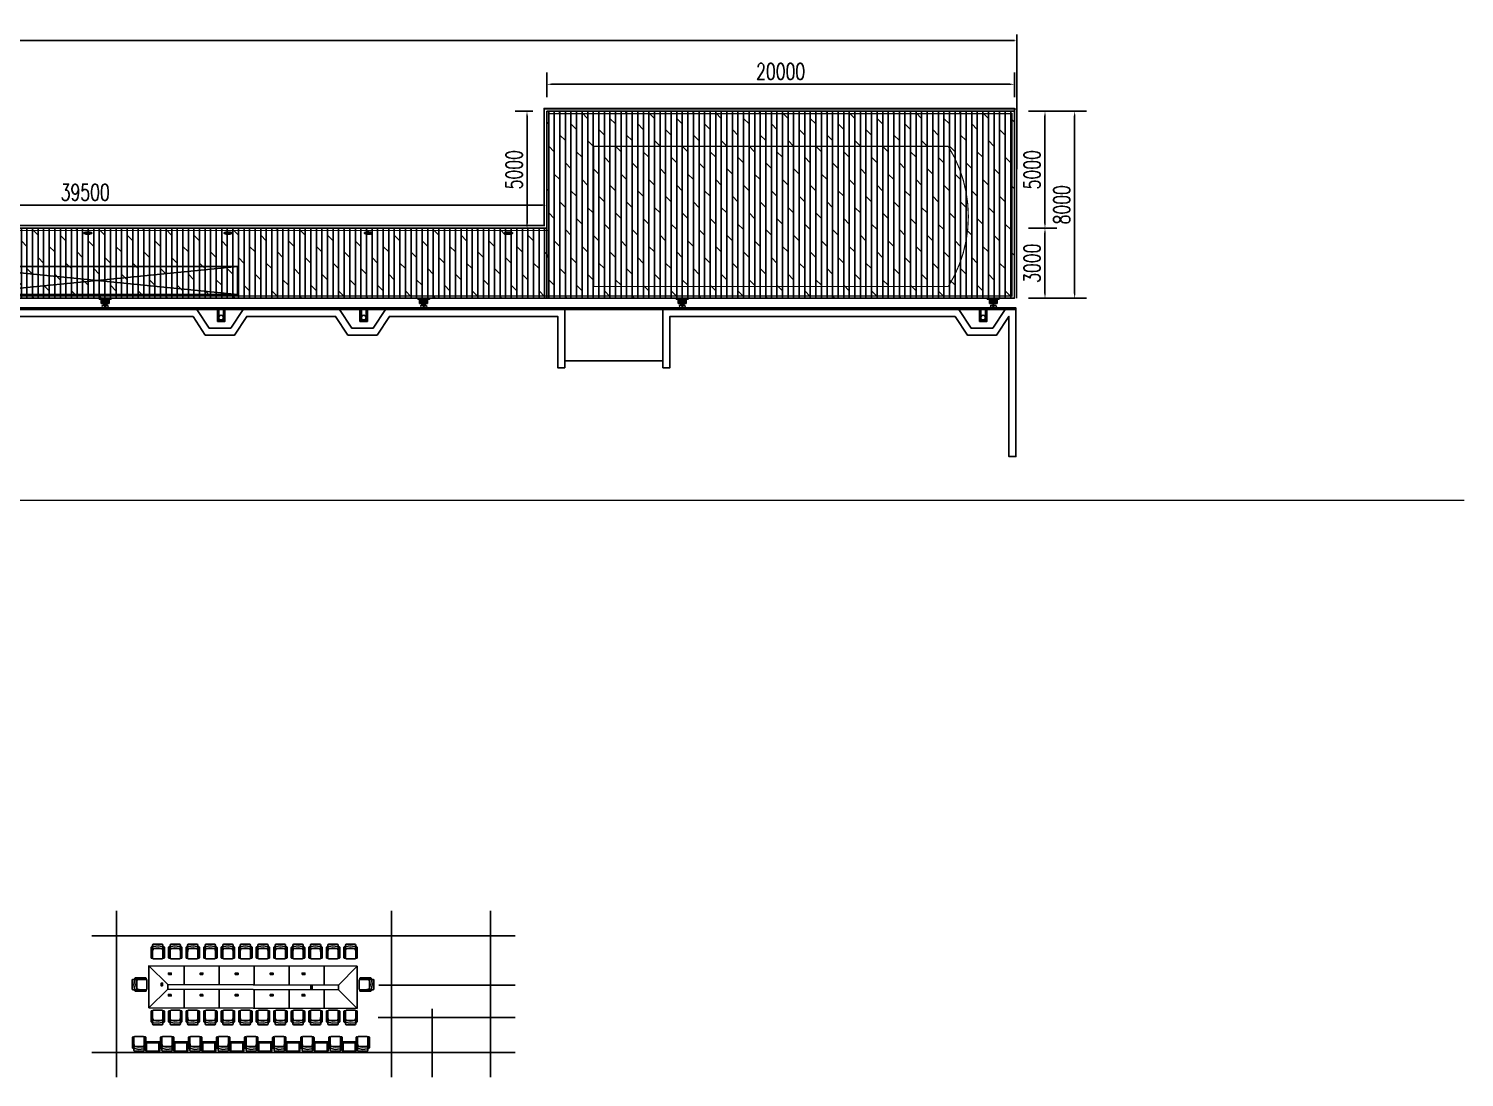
# Model space of a CAD drawing. Header units: millimetres. Extents: x -1871197 to -1180782, y 1281217 to 1543414.
# Drawn here: x -1392808 to -1331393, y 1426353 to 1471224 of the extents above; entities that cross this region are included whole.
import ezdxf

# ---------------------------------------------------------------- set-up
doc = ezdxf.new("R2010")
doc.units = ezdxf.units.MM
doc.header["$LTSCALE"] = 10
doc.linetypes.add('HIDDEN', pattern=[0.375, 0.25, -0.125])
doc.layers.get('0').update_dxf_attribs({"linetype": 'CONTINUOUS'})
doc.layers.get('DEFPOINTS').update_dxf_attribs({"linetype": 'CONTINUOUS'})
for name, color, linetype in [('2D', 7, 'CONTINUOUS'), ('DOTE', 1, 'CONTINUOUS'), ('fur', 253, 'CONTINUOUS'), ('W-_ANTICOLLISION防撞措施', 6, 'CONTINUOUS'), ('W-bridge approach引桥', 4, 'CONTINUOUS'), ('W-MOUNTING固定方式', 5, 'CONTINUOUS'), ('W-PLASTIC_RAILINGS塑木栏杆', 6, 'CONTINUOUS'), ('W-STEEL_FRAME钢架', 3, 'CONTINUOUS'), ('W-STEEL_KEEL钢龙骨', 5, 'CONTINUOUS'), ('W-WOOD_FLOOR木地板', 30, 'CONTINUOUS'), ('植物', 3, 'CONTINUOUS'), ('系船栓', 132, 'CONTINUOUS'), ('钢', 172, 'CONTINUOUS')]:
    doc.layers.add(name, color=color, linetype=linetype)
doc.layers.add('文字标注', color=7, linetype='CONTINUOUS', lineweight=18)
doc.styles.add('STANDARD_T3', font='simplex.shx', dxfattribs={"width": 0.7, "bigfont": 'gbcbig.shx'})
doc.dimstyles.new('W&&100', dxfattribs={"dimtxt": 350, "dimasz": 100, "dimexe": 250, "dimexo": 300, "dimgap": 100, "dimtad": 1, "dimdec": 0, "dimzin": 0, "dimdsep": 46, "dimtxsty": 'STANDARD_T3', "dimcen": 0.09, "dimclrd": 1, "dimclre": 1, "dimclrt": 7, "dimazin": 2, "dimtfac": 1, "dimtdec": 0, "dimtix": 1, "dimtmove": 2, "dimatfit": 3, "dimfxl": 100, "dimtolj": 1, "dimtzin": 0, "dimarcsym": 0})
doc.dimstyles.new('W&&200', dxfattribs={"dimtxt": 700, "dimasz": 200, "dimexe": 500, "dimexo": 600, "dimgap": 200, "dimtad": 1, "dimdec": 0, "dimzin": 0, "dimdsep": 46, "dimtxsty": 'STANDARD_T3', "dimcen": 0.09, "dimclrd": 1, "dimclre": 1, "dimclrt": 7, "dimazin": 2, "dimtfac": 1, "dimtdec": 0, "dimtix": 1, "dimtmove": 2, "dimatfit": 3, "dimfxl": 100, "dimtolj": 1, "dimtzin": 0, "dimarcsym": 0})

# ---------------------------------------------------------------- blocks, each defined once
blk = doc.blocks.new('2')
h = blk.add_hatch(color=256)
h.dxf.hatch_style = 2
h.paths.add_polyline_path([(-110, 8), (-100, 8), (-100, 18)])
h = blk.add_hatch(color=256)
h.dxf.hatch_style = 2
h.paths.add_polyline_path([(100, 8), (100, 18), (110, 8)])
h = blk.add_hatch(color=256)
h.dxf.hatch_style = 2
h.paths.add_polyline_path([(-173, -161), (-163, -172), (-163, -161)])
h = blk.add_hatch(color=256)
h.dxf.hatch_style = 2
h.paths.add_polyline_path([(-150, -146), (-150, -136), (-160, -146)])
h = blk.add_hatch(color=256)
h.dxf.hatch_style = 2
h.paths.add_polyline_path([(-142, -172), (-142, -161), (-132, -161)])
h = blk.add_hatch(color=256)
h.dxf.hatch_style = 2
h.paths.add_polyline_path([(132, -161), (142, -172), (142, -161)])
h = blk.add_hatch(color=256)
h.dxf.hatch_style = 2
h.paths.add_polyline_path([(150, -146), (150, -136), (160, -146)])
h = blk.add_hatch(color=256)
h.dxf.hatch_style = 2
h.paths.add_polyline_path([(163, -172), (163, -161), (171, -161)])
at = {"lineweight": 13}
for points in [[(120, 8), (-120, 8), (-120, -8), (120, -8), (120, 8)], [(-100, 8), (-100, 18), (-110, 8), (-100, 8)], [(-20, 175), (-100, 175), (-100, 186), (100, 186), (100, 175), (20, 175)], [(-100, 8), (-100, 19), (-20, 19)], [(20, 19), (100, 19), (100, 8), (-100, 8)], [(-4, 35), (-4, 157)], [(4, 157), (4, 35)], [(100, 8), (100, 18), (110, 8), (100, 8)], [(230, -146), (-230, -146), (-230, -161), (230, -161), (230, -146)], [(-163, -161), (-163, -172), (-173, -161), (-163, -161)], [(-150, -146), (-150, -136), (-160, -146), (-150, -146)], [(-120, -8), (-150, -131), (-6, -131), (-6, -8), (-120, -8)], [(-142, -161), (-142, -172), (-132, -161), (-142, -161)], [(6, -8), (-6, -8), (-6, -131), (6, -131), (6, -8)], [(120, -8), (150, -131), (6, -131), (6, -8), (120, -8)], [(142, -161), (142, -172), (132, -161), (142, -161)], [(150, -146), (150, -136), (160, -146), (150, -146)], [(163, -161), (163, -172), (171, -161), (163, -161)]]:
    blk.add_lwpolyline(points, dxfattribs=at)
at = {"lineweight": 0}
for points in [[(-110, 8), (-100, 8), (-100, 18), (-110, 8)], [(-110, 8), (-100, 8), (-100, 18), (-110, 8)], [(100, 8), (100, 18), (110, 8), (100, 8)], [(100, 8), (100, 18), (110, 8), (100, 8)], [(-173, -161), (-163, -172), (-163, -161), (-173, -161)], [(-173, -161), (-163, -172), (-163, -161), (-173, -161)], [(-150, -146), (-150, -136), (-160, -146), (-150, -146)], [(-150, -146), (-150, -136), (-160, -146), (-150, -146)], [(-142, -172), (-142, -161), (-132, -161), (-142, -172)], [(-142, -172), (-142, -161), (-132, -161), (-142, -172)], [(132, -161), (142, -172), (142, -161), (132, -161)], [(132, -161), (142, -172), (142, -161), (132, -161)], [(150, -146), (150, -136), (160, -146), (150, -146)], [(150, -146), (150, -136), (160, -146), (150, -146)], [(163, -172), (163, -161), (171, -161), (163, -172)], [(163, -172), (163, -161), (171, -161), (163, -172)]]:
    blk.add_lwpolyline(points, dxfattribs=at)
blk.add_lwpolyline([(150, -146), (-150, -146), (-150, -131), (150, -131)], close=True)
at = {"lineweight": 13}
for points in [[(-4, 157), (-4, 167), (-11, 175), (-20, 175)], [(-20, 19), (-11, 19), (-4, 27), (-4, 36)], [(20, 175), (11, 175), (4, 167), (4, 157)], [(4, 36), (4, 27), (11, 19), (20, 19)]]:
    blk.add_open_spline(points, degree=3, dxfattribs=at)
blk = doc.blocks.new('hg3')
at = {"layer": 'DOTE'}
blk.add_line((-100, -87), (100, -87), dxfattribs=at)
at = {"layer": 'W-MOUNTING固定方式'}
blk.add_lwpolyline([(250, -43), (-250, -43), (-250, 0), (250, 0)], close=True, dxfattribs=at)
at = {"layer": '钢'}
for p, q in [((-50, -76), (50, -76)), ((-50, -87), (50, -87)), ((-50, -98), (50, -98)), ((-47, -127), (-47, -47)), ((47, -127), (47, -47))]:
    blk.add_line(p, q, dxfattribs=at)
for points in [[(-170, -220), (-130, -220), (-130, 0), (-170, 0)], [(-92, -102), (-52, -102), (-52, 0), (-92, 0)], [(92, -102), (52, -102), (52, 0), (92, 0)], [(170, -220), (130, -220), (130, 0), (170, 0)], [(-170, -199), (-20, -199), (-20, -175), (-170, -175)], [(-110, -227), (-16, -227), (-13, -224), (-13, -150), (-16, -147), (-110, -147), (-113, -150), (-113, -224)], [(-100, -95), (100, -95), (100, -79), (-100, -79)], [(-47, -127), (47, -127), (50, -124), (50, -50), (47, -47), (-47, -47), (-50, -50), (-50, -124)], [(110, -227), (16, -227), (13, -224), (13, -150), (16, -147), (110, -147), (113, -150), (113, -224)], [(170, -199), (20, -199), (20, -175), (170, -175)]]:
    blk.add_lwpolyline(points, close=True, dxfattribs=at)
at = {"layer": '钢', "linetype": 'HIDDEN', "ltscale": 50}
for points in [[(-166, -220), (-134, -220), (-134, 0), (-166, 0)], [(-88, -102), (-56, -102), (-56, 0), (-88, 0)], [(88, -102), (56, -102), (56, 0), (88, 0)], [(166, -220), (134, -220), (134, 0), (166, 0)]]:
    blk.add_lwpolyline(points, close=True, dxfattribs=at)
at = {"layer": 'W-STEEL_FRAME钢架'}
blk.add_blockref('2', (0, -313), dxfattribs=at)
blk = doc.blocks.new('yq')
at = {"layer": 'W-bridge approach引桥'}
for p, q in [((0, 0), (12000, 1200)), ((0, 1200), (12000, 0))]:
    blk.add_line(p, q, dxfattribs=at)
blk.add_lwpolyline([(0, 0), (12000, 0), (12000, 1200), (0, 1200)], close=True, dxfattribs=at)
blk = doc.blocks.new('xcs')
at = {"layer": '系船栓'}
for p, q in [((85, 40), (265, 40)), ((105, 30), (245, 30)), ((105, -30), (19, -23)), ((85, -40), (265, -40)), ((105, -30), (245, -30)), ((245, -30), (331, -23))]:
    blk.add_line(p, q, dxfattribs=at)
for points in [[(105, 30), (19, 23)], [(245, 30), (331, 23)], [(351, 3), (351, -3)]]:
    blk.add_lwpolyline(points, dxfattribs=at)
for centre, radius in [((120, 0), 15), ((120, 0), 10), ((230, 0), 15), ((230, 0), 10)]:
    blk.add_circle(centre, radius, dxfattribs=at)
for centre, radius, start, end in [((23, 0), 23, 98.95103, 261.04897), ((91, 0), 40.4, 97.81349, 139.58591), ((260, 0), 40.4, 40.41409, 82.18651), ((328, 0), 23, 278.95103, 81.04897), ((91, 0), 40.4, 220.41409, 262.18651), ((260, 0), 40.4, 277.81349, 319.58591)]:
    blk.add_arc(centre, radius, start, end, dxfattribs=at)
blk = doc.blocks.new('*U46')
at = {"layer": 'W-WOOD_FLOOR木地板'}
blk.add_blockref('xcs', (-175, 0), dxfattribs=at)
blk = doc.blocks.new('*U47')
at = {"layer": 'W-WOOD_FLOOR木地板', "color": 0, "linetype": 'ByBlock', "lineweight": -2, "transparency": 16777216}
for p in [(0, 0), (6000, 0), (12000, 0), (18000, 0), (24000, 0), (30000, 0), (36000, 0)]:
    blk.add_blockref('*U46', p, dxfattribs=at)
blk = doc.blocks.new('*D52')
at = {"layer": 'DEFPOINTS', "color": 0, "transparency": 16777216}
for p in [(-1370640, 1463674), (-1410140, 1462689), (-1370640, 1462689)]:
    blk.add_point(p, dxfattribs=at)
at = {"layer": 'W-WOOD_FLOOR木地板', "color": 1, "lineweight": -2, "transparency": 16777216}
for p, q in [((-1410140, 1463289), (-1410140, 1464174)), ((-1370640, 1463289), (-1370640, 1464174)), ((-1409940, 1463674), (-1370840, 1463674))]:
    blk.add_line(p, q, dxfattribs=at)
at = {"layer": 'W-WOOD_FLOOR木地板', "color": 1, "transparency": 16777216}
for points in [[(-1409940, 1463707), (-1409940, 1463640), (-1410140, 1463674)], [(-1370840, 1463707), (-1370840, 1463640), (-1370640, 1463674)]]:
    blk.add_solid(points, dxfattribs=at)
at = {"layer": 'W-WOOD_FLOOR木地板', "color": 7, "transparency": 16777216, "insert": (-1390390, 1464224), "char_height": 700, "attachment_point": 5, "style": 'STANDARD_T3'}
blk.add_mtext('\\A1;39500', dxfattribs=at)
blk = doc.blocks.new('*D53')
at = {"layer": 'DEFPOINTS', "color": 0, "transparency": 16777216}
for p in [(-1371490, 1467689), (-1370640, 1467689), (-1370640, 1462689)]:
    blk.add_point(p, dxfattribs=at)
at = {"layer": 'W-WOOD_FLOOR木地板', "color": 1, "lineweight": -2, "transparency": 16777216}
for p, q in [((-1371240, 1467689), (-1371990, 1467689)), ((-1371490, 1462889), (-1371490, 1467489)), ((-1371240, 1462689), (-1371990, 1462689))]:
    blk.add_line(p, q, dxfattribs=at)
at = {"layer": 'W-WOOD_FLOOR木地板', "color": 1, "transparency": 16777216}
for points in [[(-1371523, 1467489), (-1371457, 1467489), (-1371490, 1467689)], [(-1371523, 1462889), (-1371457, 1462889), (-1371490, 1462689)]]:
    blk.add_solid(points, dxfattribs=at)
at = {"layer": 'W-WOOD_FLOOR木地板', "color": 7, "transparency": 16777216, "insert": (-1372040, 1465189), "char_height": 700, "attachment_point": 5, "rotation": 90, "style": 'STANDARD_T3'}
blk.add_mtext('\\A1;5000', dxfattribs=at)
blk = doc.blocks.new('*D54')
at = {"layer": 'DEFPOINTS', "color": 0, "transparency": 16777216}
for p in [(-1350640, 1468845), (-1370640, 1467689), (-1350640, 1467689)]:
    blk.add_point(p, dxfattribs=at)
at = {"layer": 'W-WOOD_FLOOR木地板', "color": 1, "lineweight": -2, "transparency": 16777216}
for p, q in [((-1370640, 1468289), (-1370640, 1469345)), ((-1350640, 1468289), (-1350640, 1469345)), ((-1370440, 1468845), (-1350840, 1468845))]:
    blk.add_line(p, q, dxfattribs=at)
at = {"layer": 'W-WOOD_FLOOR木地板', "color": 1, "transparency": 16777216}
for points in [[(-1370440, 1468878), (-1370440, 1468812), (-1370640, 1468845)], [(-1350840, 1468878), (-1350840, 1468812), (-1350640, 1468845)]]:
    blk.add_solid(points, dxfattribs=at)
at = {"layer": 'W-WOOD_FLOOR木地板', "color": 7, "transparency": 16777216, "insert": (-1360640, 1469395), "char_height": 700, "attachment_point": 5, "style": 'STANDARD_T3'}
blk.add_mtext('\\A1;20000', dxfattribs=at)
blk = doc.blocks.new('32425')
at = {"layer": '2D', "color": 151}
for p, q in [((536199, 914718), (536199, 915262)), ((536233, 915110), (536615, 915110)), ((536236, 915209), (536434, 915230)), ((536237, 915118), (536436, 915141)), ((536243, 915305), (536598, 915305)), ((536434, 915230), (536604, 915200)), ((536436, 915141), (536622, 915107)), ((536642, 915262), (536642, 914718)), ((536598, 914675), (536243, 914675))]:
    blk.add_line(p, q, dxfattribs=at)
for points in [[(536161, 915185), (536174, 915185, -0.414214), (536199, 915159), (536199, 914724, -0.414214), (536174, 914698), (536161, 914698, -0.414214), (536135, 914724), (536135, 915159, -0.414214)], [(536680, 915185), (536668, 915185, 0.414214), (536642, 915159), (536642, 914724, 0.414214), (536668, 914698), (536680, 914698, 0.414214), (536706, 914724), (536706, 915159, 0.414214)]]:
    blk.add_lwpolyline(points, format="xyb", close=True, dxfattribs=at)
for centre, radius, start, end in [((536243, 915262), 43.4, 90, 180), ((536233, 915243), 33.5, 180, 275.87195), ((536233, 915151), 33.5, 180, 276.54133), ((536446, 914986), 246, 149.69591, 182.14117), ((536598, 915262), 43.4, 0, 90), ((536608, 915143), 33.5, 261.59298, 0), ((536608, 915233), 33.5, 262.08327, 0), ((536396, 914986), 246, 357.85883, 30.30409), ((536243, 914718), 43.4, 180, 270), ((536598, 914718), 43.4, 270, 0)]:
    blk.add_arc(centre, radius, start, end, dxfattribs=at)
blk = doc.blocks.new('eeeee')
for points in [[(563782, -44434), (563902, -44434), (563902, -44374), (563782, -44374)], [(563837, -44390), (563888, -44390), (563888, -44418), (563837, -44418)]]:
    blk.add_lwpolyline(points, close=True)
blk.add_circle((563802, -44402), 6.89)
blk = doc.blocks.new('yschsdh')
for p, q in [((561471, -44976), (560671, -44176)), ((562171, -44176), (562171, -44976)), ((563671, -44176), (563671, -44976)), ((565171, -44176), (565171, -44976)), ((566671, -44176), (566671, -44976)), ((568171, -44180), (568171, -44980)), ((568771, -44998), (569571, -44198)), ((569571, -44198), (569571, -45998)), ((561471, -45176), (560671, -45976)), ((562171, -45176), (562171, -45976)), ((563671, -45176), (563671, -45976)), ((565171, -45176), (565171, -45976)), ((566671, -45176), (566671, -45976)), ((568171, -45180), (568171, -45980)), ((568771, -45198), (569571, -45998))]:
    blk.add_line(p, q)
for points in [[(560671, -45976), (569571, -45998), (569571, -44198), (560671, -44176)], [(561471, -45176), (568771, -45198), (568771, -44998), (561471, -44976)]]:
    blk.add_lwpolyline(points, close=True)
for name, p in [('32425', (24625, -958552)), ('32425', (26125, -958552)), ('32425', (27625, -958552)), ('32425', (29125, -958552)), ('32425', (30625, -958552)), ('eeeee', (-2282, -116)), ('eeeee', (579, -116)), ('eeeee', (2079, -116)), ('eeeee', (3439, -116))]:
    blk.add_blockref(name, p)
at = {"xscale": -1}
for name, p in [('32425', (1098216, -958552)), ('32425', (1099716, -958552)), ('32425', (1101216, -958552)), ('32425', (1102716, -958552)), ('32425', (1104216, -958552)), ('32425', (1104966, -958552)), ('32425', (1105716, -958552)), ('eeeee', (1126763, -116))]:
    blk.add_blockref(name, p, dxfattribs=at)
for name, p, rotation in [('32425', (1475254, 491444), 90), ('eeeee', (2079, -89836), 180), ('32425', (24625, 868599), 180), ('32425', (26125, 868599), 180), ('32425', (27625, 868599), 180), ('32425', (29125, 868599), 180), ('32425', (30625, 868599), 180)]:
    blk.add_blockref(name, p, dxfattribs=dict(at, rotation=rotation))
for name, p, rotation in [('32425', (-345012, 491444), 270), ('eeeee', (516819, -608818), 90), ('eeeee', (1125402, -89836), 180), ('eeeee', (1126763, -89836), 180), ('eeeee', (1128263, -89836), 180), ('eeeee', (1131123, -89836), 180), ('eeeee', (612023, 518744), 270), ('32425', (1098216, 868599), 180), ('32425', (1099716, 868599), 180), ('32425', (1101216, 868599), 180), ('32425', (1102716, 868599), 180), ('32425', (1104216, 868599), 180), ('32425', (1104966, 868599), 180), ('32425', (1105716, 868599), 180)]:
    blk.add_blockref(name, p, dxfattribs=dict(rotation=rotation))
blk = doc.blocks.new('wjg')
at = {"layer": 'fur'}
for p, q in [((559.72, 360), (40.68, 360)), ((40.68, 360), (40.68, 0)), ((559.72, 360), (559.72, 0))]:
    blk.add_line(p, q, dxfattribs=at)
blk.add_lwpolyline([(600.4, 0), (0, 0), (0, 400), (600.4, 400)], close=True, dxfattribs=at)
blk = doc.blocks.new('*U387')
at = {"rotation": 180}
blk.add_blockref('32425', (536120, 914990), dxfattribs=at)
at = {"layer": 'W-STEEL_KEEL钢龙骨', "xscale": -1}
blk.add_blockref('wjg', (585, -315), dxfattribs=at)
blk = doc.blocks.new('*U388')
at = {"layer": 'W-STEEL_KEEL钢龙骨', "color": 0, "linetype": 'ByBlock', "lineweight": -2, "transparency": 16777216}
for p in [(0, 0), (1200, 0), (2400, 0), (3600, 0), (4800, 0), (6000, 0), (7200, 0), (8400, 0)]:
    blk.add_blockref('*U387', p, dxfattribs=at)
blk = doc.blocks.new('*D398')
at = {"layer": 'DEFPOINTS', "color": 0, "transparency": 16777216}
for p in [(-1350640, 1467689), (-1348062, 1467689), (-1350640, 1459689)]:
    blk.add_point(p, dxfattribs=at)
at = {"layer": 'W-WOOD_FLOOR木地板', "color": 1, "lineweight": -2, "transparency": 16777216}
for p, q in [((-1350040, 1467689), (-1347562, 1467689)), ((-1348062, 1459889), (-1348062, 1467489)), ((-1350040, 1459689), (-1347562, 1459689))]:
    blk.add_line(p, q, dxfattribs=at)
at = {"layer": 'W-WOOD_FLOOR木地板', "color": 1, "transparency": 16777216}
for points in [[(-1348095, 1467489), (-1348028, 1467489), (-1348062, 1467689)], [(-1348095, 1459889), (-1348028, 1459889), (-1348062, 1459689)]]:
    blk.add_solid(points, dxfattribs=at)
at = {"layer": 'W-WOOD_FLOOR木地板', "color": 7, "transparency": 16777216, "insert": (-1348612, 1463689), "char_height": 700, "attachment_point": 5, "rotation": 90, "style": 'STANDARD_T3'}
blk.add_mtext('\\A1;8000', dxfattribs=at)
blk = doc.blocks.new('*D399')
at = {"layer": 'DEFPOINTS', "color": 0, "transparency": 16777216}
for p in [(-1350640, 1462689), (-1350640, 1459689), (-1349331, 1459689)]:
    blk.add_point(p, dxfattribs=at)
at = {"layer": 'W-WOOD_FLOOR木地板', "color": 1, "lineweight": -2, "transparency": 16777216}
for p, q in [((-1350040, 1462689), (-1348831, 1462689)), ((-1349331, 1462489), (-1349331, 1459889)), ((-1350040, 1459689), (-1348831, 1459689))]:
    blk.add_line(p, q, dxfattribs=at)
at = {"layer": 'W-WOOD_FLOOR木地板', "color": 1, "transparency": 16777216}
for points in [[(-1349365, 1462489), (-1349298, 1462489), (-1349331, 1462689)], [(-1349365, 1459889), (-1349298, 1459889), (-1349331, 1459689)]]:
    blk.add_solid(points, dxfattribs=at)
at = {"layer": 'W-WOOD_FLOOR木地板', "color": 7, "transparency": 16777216, "insert": (-1349881, 1461189), "char_height": 700, "attachment_point": 5, "rotation": 90, "style": 'STANDARD_T3'}
blk.add_mtext('\\A1;3000', dxfattribs=at)
blk = doc.blocks.new('*D400')
at = {"layer": 'DEFPOINTS', "color": 0, "transparency": 16777216}
for p in [(-1350640, 1467689), (-1349331, 1467689), (-1350640, 1462689)]:
    blk.add_point(p, dxfattribs=at)
at = {"layer": 'W-WOOD_FLOOR木地板', "color": 1, "lineweight": -2, "transparency": 16777216}
for p, q in [((-1350040, 1467689), (-1348831, 1467689)), ((-1349331, 1462889), (-1349331, 1467489)), ((-1350040, 1462689), (-1348831, 1462689))]:
    blk.add_line(p, q, dxfattribs=at)
at = {"layer": 'W-WOOD_FLOOR木地板', "color": 1, "transparency": 16777216}
for points in [[(-1349365, 1467489), (-1349298, 1467489), (-1349331, 1467689)], [(-1349365, 1462889), (-1349298, 1462889), (-1349331, 1462689)]]:
    blk.add_solid(points, dxfattribs=at)
at = {"layer": 'W-WOOD_FLOOR木地板', "color": 7, "transparency": 16777216, "insert": (-1349881, 1465189), "char_height": 700, "attachment_point": 5, "rotation": 90, "style": 'STANDARD_T3'}
blk.add_mtext('\\A1;5000', dxfattribs=at)
blk = doc.blocks.new('*D401')
at = {"layer": 'DEFPOINTS', "color": 0, "transparency": 16777216}
for p in [(-1350540, 1470719), (-1443140, 1464914), (-1350540, 1464914)]:
    blk.add_point(p, dxfattribs=at)
at = {"layer": '植物', "color": 1, "lineweight": -2, "transparency": 16777216}
for p, q in [((-1443140, 1465214), (-1443140, 1470969)), ((-1350540, 1465214), (-1350540, 1470969)), ((-1443040, 1470719), (-1350640, 1470719))]:
    blk.add_line(p, q, dxfattribs=at)
at = {"layer": '植物', "color": 1, "transparency": 16777216}
for points in [[(-1443040, 1470736), (-1443040, 1470702), (-1443140, 1470719)], [(-1350640, 1470736), (-1350640, 1470702), (-1350540, 1470719)]]:
    blk.add_solid(points, dxfattribs=at)
at = {"layer": '植物', "color": 7, "transparency": 16777216, "insert": (-1396840, 1470994), "char_height": 350, "attachment_point": 5, "style": 'STANDARD_T3'}
blk.add_mtext('\\A1;92600', dxfattribs=at)

msp = doc.modelspace()

# ---------------------------------------------------------------- hatches: boundary and pattern name
at = {"layer": 'W-WOOD_FLOOR木地板'}
h = msp.add_hatch(dxfattribs=at)
h.set_pattern_fill('DOLMIT', color=256, scale=300, angle=90)
h.set_pattern_definition([(90, (-3011940.98, -978606.98), (-238.122618, 1e-14), []), (135, (-3011941, -978607), (-476.24491, -476.24491), [336.75638, -673.512])])
h.paths.add_polyline_path([(-1350639.7, 1459689.2), (-1350639.7, 1467689.2), (-1370639.7, 1467689.2), (-1370639.7, 1459689.2)])
h = msp.add_hatch(dxfattribs=at)
h.set_pattern_fill('DOLMIT', color=256, scale=300, angle=90)
h.set_pattern_definition([(90, (-3011878.98, -978606.98), (-238.122618, 1e-14), []), (135, (-3011879, -978607), (-476.24491, -476.24491), [336.75638, -673.512])])
h.paths.add_polyline_path([(-1410077.7, 1464714.1), (-1423139.7, 1464714.1), (-1423139.7, 1462214.1), (-1412577.7, 1462214.1), (-1412577.7, 1459689.2), (-1370577.7, 1459689.2), (-1370577.7, 1462689.2), (-1410077.7, 1462689.2)])

# ---------------------------------------------------------------- linework, layer by layer
for points in [[(-1395277.7, 1459214.5), (-1385615.8, 1459214.5), (-1385090.8, 1458414.5), (-1384164.7, 1458414.5), (-1383639.7, 1459214.5), (-1379515.8, 1459214.5), (-1378990.8, 1458414.5), (-1378064.7, 1458414.5), (-1377539.7, 1459214.5), (-1369877.7, 1459214.5), (-1369877.7, 1457014.5), (-1365677.7, 1457014.5), (-1365677.7, 1459214.5), (-1353015.8, 1459214.5), (-1352490.8, 1458414.5), (-1351564.7, 1458414.5), (-1351039.7, 1459214.5), (-1350577.7, 1459214.5), (-1350577.7, 1452914.5), (-1350877.7, 1452914.5), (-1350877.7, 1458914.5), (-1351402.7, 1458114.5), (-1352652.7, 1458114.5), (-1353177.7, 1458914.5), (-1365377.7, 1458914.5), (-1365377.7, 1456714.5), (-1365677.7, 1456714.5), (-1365677.7, 1457014.5)], [(-1369877.7, 1457014.5), (-1369877.7, 1456714.5), (-1370177.7, 1456714.5), (-1370177.7, 1458914.5), (-1377377.7, 1458914.5), (-1377902.7, 1458114.5), (-1379152.7, 1458114.5), (-1379677.7, 1458914.5), (-1383477.7, 1458914.5), (-1384002.7, 1458114.5), (-1385252.7, 1458114.5), (-1385777.7, 1458914.5), (-1394977.7, 1458914.5), (-1394977.7, 1456714.5), (-1395277.7, 1456714.5), (-1395277.7, 1457014.5)]]:
    msp.add_lwpolyline(points)
at = {"color": 6, "linetype": 'HIDDEN'}
msp.add_lwpolyline([(-1373053.3, 1427412.6), (-1389053.3, 1427412.6), (-1389053.3, 1432412.6), (-1373053.3, 1432412.6)], close=True, dxfattribs=at)
for centre in [(-1384577, 1458859.5), (-1378477, 1458859.5), (-1351977, 1458859.5)]:
    msp.add_circle(centre, 100)
at = {"layer": 'DOTE'}
for p, q in [((-1389053.3, 1426352.6), (-1389053.3, 1433472.6)), ((-1377292.8, 1426352.6), (-1377292.8, 1433472.6)), ((-1373053.3, 1426352.6), (-1373053.3, 1433472.6)), ((-1371993.3, 1432412.6), (-1390113.3, 1432412.6)), ((-1371993.3, 1430292.2), (-1377831.7, 1430292.2)), ((-1375553.3, 1426352.6), (-1375553.3, 1429278.9)), ((-1371993.3, 1428912.6), (-1377858.9, 1428912.6)), ((-1371993.3, 1427412.6), (-1390113.3, 1427412.6))]:
    msp.add_line(p, q, dxfattribs=at)
at = {"layer": 'W-_ANTICOLLISION防撞措施', "color": 2, "const_width": 50}
msp.add_lwpolyline([(-1443239.7, 1456914.1), (-1443239.7, 1465014.1), (-1423039.7, 1465014.1), (-1423039.7, 1464814.1), (-1410039.7, 1464814.1), (-1410039.7, 1462789.2), (-1370739.7, 1462789.2), (-1370739.7, 1467789.2), (-1350539.7, 1467789.2), (-1350539.7, 1459689.2)], dxfattribs=at)
at = {"layer": 'W-PLASTIC_RAILINGS塑木栏杆', "const_width": 50}
msp.add_lwpolyline([(-1443039.7, 1457014.1), (-1423239.7, 1457014.1), (-1423239.7, 1462314.1), (-1412539.7, 1462314.1), (-1412539.7, 1459789.2), (-1350739.7, 1459789.2), (-1350739.7, 1467589.2), (-1370539.7, 1467589.2), (-1370539.7, 1462589.2), (-1410239.7, 1462589.2), (-1410239.7, 1464614.1), (-1423239.7, 1464614.1), (-1423239.7, 1464814.1), (-1443039.7, 1464814.1)], close=True, dxfattribs=at)
at = {"layer": 'W-STEEL_FRAME钢架'}
for points in [[(-1443259.7, 1456914.1), (-1423139.7, 1456914.1), (-1423139.7, 1462214.1), (-1412759.7, 1462214.1), (-1412759.7, 1459689.2), (-1350639.7, 1459689.2), (-1350639.7, 1467809.2), (-1370759.7, 1467809.2), (-1370759.7, 1462809.2), (-1410139.7, 1462809.2), (-1410139.7, 1464834.1), (-1423139.7, 1464834.1), (-1423139.7, 1465034.1), (-1443259.7, 1465034.1)], [(-1370639.7, 1459689.2), (-1350639.7, 1459689.2), (-1350639.7, 1467689.2), (-1370639.7, 1467689.2)], [(-1423139.7, 1464714.1), (-1423139.7, 1462214.1), (-1412639.7, 1462214.1), (-1412639.7, 1459689.2), (-1370639.7, 1459689.2), (-1370639.7, 1462689.2), (-1410139.7, 1462689.2), (-1410139.7, 1464714.1)], [(-1410577.7, 1459214.5), (-1350577.7, 1459214.5), (-1350577.7, 1459277.5), (-1410577.7, 1459277.5)], [(-1384737, 1458759.5), (-1384677, 1458759.5), (-1384677, 1459214.5), (-1384737, 1459214.5)], [(-1384417, 1458759.5), (-1384477, 1458759.5), (-1384477, 1459214.5), (-1384417, 1459214.5)], [(-1378637, 1458759.5), (-1378577, 1458759.5), (-1378577, 1459214.5), (-1378637, 1459214.5)], [(-1378317, 1458759.5), (-1378377, 1458759.5), (-1378377, 1459214.5), (-1378317, 1459214.5)], [(-1352137, 1458759.5), (-1352077, 1458759.5), (-1352077, 1459214.5), (-1352137, 1459214.5)], [(-1351817, 1458759.5), (-1351877, 1458759.5), (-1351877, 1459214.5), (-1351817, 1459214.5)], [(-1384737, 1458699.5), (-1384417.3, 1458699.5), (-1384417.3, 1458759.5), (-1384737, 1458759.5)], [(-1378637, 1458699.5), (-1378317.3, 1458699.5), (-1378317.3, 1458759.5), (-1378637, 1458759.5)], [(-1352137, 1458699.5), (-1351817.3, 1458699.5), (-1351817.3, 1458759.5), (-1352137, 1458759.5)]]:
    msp.add_lwpolyline(points, close=True, dxfattribs=at)
msp.add_lwpolyline([(-1443139.7, 1456914.1), (-1423139.7, 1456914.1), (-1423139.7, 1462214.1), (-1412639.7, 1462214.1), (-1412639.7, 1459689.2), (-1350639.7, 1459689.2), (-1350639.7, 1467689.2), (-1370639.7, 1467689.2), (-1370639.7, 1462689.2), (-1410139.7, 1462689.2), (-1410139.7, 1464714.1), (-1423139.7, 1464714.1), (-1423139.7, 1464914.1), (-1443139.7, 1464914.1), (-1443139.7, 1456914.1)], dxfattribs=at)
at = {"layer": 'W-STEEL_FRAME钢架', "const_width": 50}
msp.add_lwpolyline([(-1353468.2, 1466189.2), (-1368639.7, 1466189.2), (-1368639.7, 1460189.2), (-1353468.2, 1460189.2, 0.2858952)], format="xyb", close=True, dxfattribs=at)
at = {"layer": '文字标注'}
msp.add_line((-1459591.2, 1451049.6), (-1331393.4, 1451049.6), dxfattribs=at)

# ---------------------------------------------------------------- block references
at = {"xscale": -1}
msp.add_blockref('yq', (-1383877.7, 1459844), dxfattribs=at)
msp.add_blockref('yschsdh', (-1948332.8, 1475299.2))
at = {"rotation": 180}
msp.add_blockref('32425', (-842095.5, 2342777.9), dxfattribs=at)
at = {"layer": 'W-STEEL_FRAME钢架', "xscale": -1}
for p in [(-1389539.4, 1459689.2), (-1375913.7, 1459689.2), (-1364852.3, 1459689.2)]:
    msp.add_blockref('hg3', p, dxfattribs=at)
at = {"layer": 'W-STEEL_FRAME钢架'}
msp.add_blockref('hg3', (-1351541.7, 1459689.2), dxfattribs=at)
at = {"layer": 'W-STEEL_KEEL钢龙骨'}
msp.add_blockref('*U388', (-1387786.8, 1427787.8), dxfattribs=at)
at = {"layer": 'W-WOOD_FLOOR木地板'}
msp.add_blockref('*U47', (-1408279.8, 1462477, 0), dxfattribs=at)

# ---------------------------------------------------------------- dimensions: what is measured, and where the dimension line sits
for base, p1, p2, picture, middle in [((-1350639.7, 1468845), (-1370639.7, 1467689.2), (-1350639.7, 1467689.2), '*D54', (-1360639.7, 1469395)), ((-1370639.7, 1463673.5), (-1410139.7, 1462689.2), (-1370639.7, 1462689.2), '*D52', (-1390389.7, 1464223.5))]:
    dim = msp.add_linear_dim(base=base, p1=p1, p2=p2, dimstyle='W&&200', dxfattribs=at)
    dim.commit()
    dim.dimension.update_dxf_attribs({"geometry": picture, "text_midpoint": middle})
for base, p1, p2, picture, middle in [((-1371489.9, 1467689.2), (-1370639.7, 1462689.2), (-1370639.7, 1467689.2), '*D53', (-1372039.9, 1465189.2)), ((-1348061.6, 1467689.2), (-1350639.7, 1459689.2), (-1350639.7, 1467689.2), '*D398', (-1348611.6, 1463689.2)), ((-1349331.4, 1467689.2), (-1350639.7, 1462689.2), (-1350639.7, 1467689.2), '*D400', (-1349881.4, 1465189.2)), ((-1349331.4, 1459689.2), (-1350639.7, 1462689.2), (-1350639.7, 1459689.2), '*D399', (-1349881.4, 1461189.2))]:
    dim = msp.add_linear_dim(base=base, p1=p1, p2=p2, angle=90, dimstyle='W&&200', dxfattribs=at)
    dim.commit()
    dim.dimension.update_dxf_attribs({"geometry": picture, "text_midpoint": middle})
at = {"layer": '植物'}
dim = msp.add_linear_dim(base=(-1350539.7, 1470719), p1=(-1443139.7, 1464914.1), p2=(-1350539.7, 1464914.1), dimstyle='W&&100', dxfattribs=at)
dim.commit()
dim.dimension.update_dxf_attribs({"geometry": '*D401', "text_midpoint": (-1396839.7, 1470994)})

doc.saveas('drawing.dxf')
